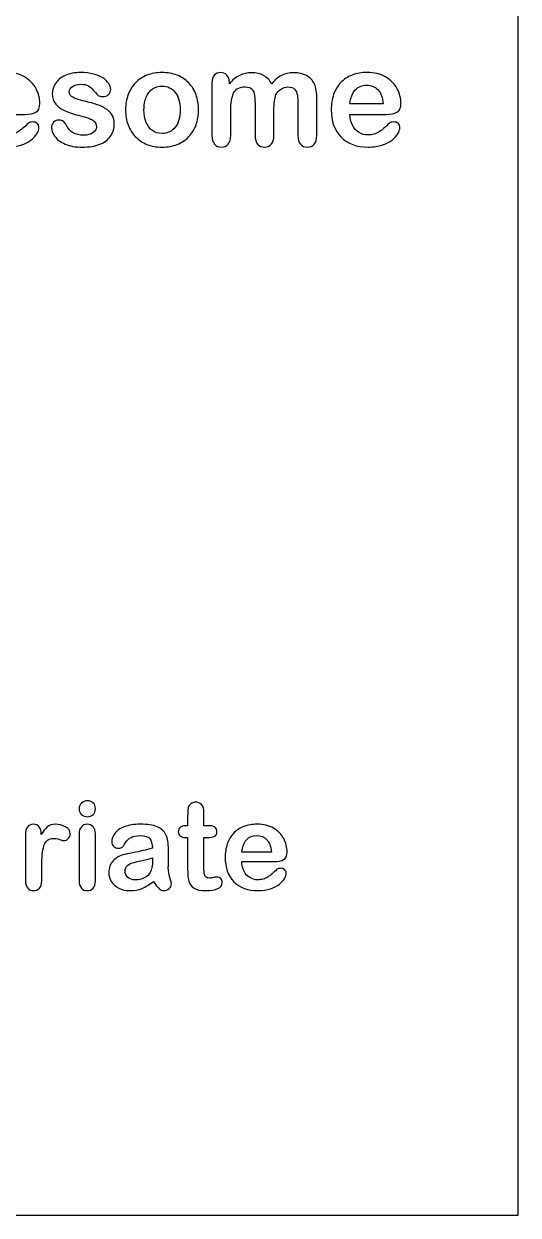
# Model space of a CAD drawing. Extents: x -3.8 to -0.92, y 2.98 to 6.42.
# Drawn here: x -1.633 to -0.922, y 2.982 to 4.696 of the extents above; entities that cross this region are included whole.
import ezdxf

# ---------------------------------------------------------------- set-up
doc = ezdxf.new("R2010")
doc.units = 0
doc.header["$MEASUREMENT"] = 0
doc.layers.add('LAYER_1', color=7, linetype='CONTINUOUS')

msp = doc.modelspace()

# ---------------------------------------------------------------- linework, layer by layer
at = {"layer": 'LAYER_1', "color": 1}
msp.add_open_spline([(-2.0375, 6.4167), (-2.0375, 6.4167), (-1.9958, 6.1319), (-1.9958, 6.1319), (-1.9958, 6.1319), (-1.9958, 6.1319), (-1.8063, 6.2684), (-1.8063, 6.2684), (-1.8063, 6.2684), (-1.8063, 6.2684), (-1.6399, 6.0844), (-1.6399, 6.0844), (-1.6399, 6.0844), (-1.6399, 6.0844), (-1.6993, 5.9007), (-1.6993, 5.9007), (-1.6993, 5.9007), (-1.6993, 5.9007), (-1.308, 6.0372), (-1.308, 6.0372), (-1.308, 6.0372), (-1.308, 6.0372), (-1.2545, 5.7344), (-1.2545, 5.7344), (-1.2545, 5.7344), (-1.2545, 5.7344), (-1.4444, 5.5566), (-1.4444, 5.5566), (-1.4444, 5.5566), (-1.4444, 5.5566), (-0.9222, 5.4795), (-0.9222, 5.4795), (-0.9222, 5.4795), (-0.9222, 5.4795), (-0.9222, 2.9823), (-0.9222, 2.9823), (-0.9222, 2.9823), (-0.9222, 2.9823), (-2.3163, 2.9823), (-2.3163, 2.9823), (-2.3163, 2.9823), (-2.3163, 2.9823), (-2.4052, 2.9823), (-2.4052, 2.9823), (-2.4052, 2.9823), (-2.4052, 2.9823), (-3.7993, 2.9823), (-3.7993, 2.9823), (-3.7993, 2.9823), (-3.7993, 2.9823), (-3.7993, 5.4795), (-3.7993, 5.4795), (-3.7993, 5.4795), (-3.7993, 5.4795), (-3.2771, 5.5566), (-3.2771, 5.5566), (-3.2771, 5.5566), (-3.2771, 5.5566), (-3.467, 5.7344), (-3.467, 5.7344), (-3.467, 5.7344), (-3.467, 5.7344), (-3.4135, 6.0372), (-3.4135, 6.0372), (-3.4135, 6.0372), (-3.4135, 6.0372), (-3.0222, 5.9007), (-3.0222, 5.9007), (-3.0222, 5.9007), (-3.0222, 5.9007), (-3.0816, 6.0844), (-3.0816, 6.0844), (-3.0816, 6.0844), (-3.0816, 6.0844), (-2.9153, 6.2684), (-2.9153, 6.2684), (-2.9153, 6.2684), (-2.9153, 6.2684), (-2.7257, 6.1319), (-2.7257, 6.1319), (-2.7257, 6.1319), (-2.7257, 6.1319), (-2.684, 6.4167), (-2.684, 6.4167), (-2.684, 6.4167), (-2.684, 6.4167), (-2.3993, 6.4167), (-2.3993, 6.4167), (-2.3993, 6.4167), (-2.3993, 6.4167), (-2.3222, 6.4167), (-2.3222, 6.4167), (-2.3222, 6.4167), (-2.3222, 6.4167), (-2.0375, 6.4167), (-2.0375, 6.4167)], degree=3, knots=[0, 0, 0, 0, 0.041667, 0.041667, 0.041667, 0.041667, 0.083333, 0.083333, 0.083333, 0.083333, 0.125, 0.125, 0.125, 0.125, 0.166667, 0.166667, 0.166667, 0.166667, 0.208333, 0.208333, 0.208333, 0.208333, 0.25, 0.25, 0.25, 0.25, 0.291667, 0.291667, 0.291667, 0.291667, 0.333333, 0.333333, 0.333333, 0.333333, 0.375, 0.375, 0.375, 0.375, 0.416667, 0.416667, 0.416667, 0.416667, 0.458333, 0.458333, 0.458333, 0.458333, 0.5, 0.5, 0.5, 0.5, 0.541667, 0.541667, 0.541667, 0.541667, 0.583333, 0.583333, 0.583333, 0.583333, 0.625, 0.625, 0.625, 0.625, 0.666667, 0.666667, 0.666667, 0.666667, 0.708333, 0.708333, 0.708333, 0.708333, 0.75, 0.75, 0.75, 0.75, 0.791667, 0.791667, 0.791667, 0.791667, 0.833333, 0.833333, 0.833333, 0.833333, 0.875, 0.875, 0.875, 0.875, 0.916667, 0.916667, 0.916667, 0.916667, 0.958333, 0.958333, 0.958333, 0.958333, 1, 1, 1, 1], dxfattribs=at)
at = {"layer": 'LAYER_1'}
for points, knots in [([(-1.632, 4.5655), (-1.632, 4.5655), (-1.6836, 4.5655), (-1.6836, 4.5655), (-1.6836, 4.5655), (-1.6835, 4.5595), (-1.6823, 4.5542), (-1.6799, 4.5497), (-1.6799, 4.5497), (-1.6776, 4.5451), (-1.6745, 4.5416), (-1.6706, 4.5393), (-1.6706, 4.5393), (-1.6667, 4.537), (-1.6624, 4.5359), (-1.6577, 4.5359), (-1.6577, 4.5359), (-1.6545, 4.5359), (-1.6516, 4.5362), (-1.649, 4.537), (-1.649, 4.537), (-1.6464, 4.5377), (-1.6439, 4.5389), (-1.6415, 4.5404), (-1.6415, 4.5404), (-1.639, 4.542), (-1.6368, 4.5437), (-1.6347, 4.5455), (-1.6347, 4.5455), (-1.6326, 4.5473), (-1.63, 4.5498), (-1.6267, 4.5529), (-1.6267, 4.5529), (-1.6253, 4.554), (-1.6234, 4.5546), (-1.6209, 4.5546), (-1.6209, 4.5546), (-1.6182, 4.5546), (-1.616, 4.5539), (-1.6143, 4.5524), (-1.6143, 4.5524), (-1.6126, 4.5509), (-1.6118, 4.5488), (-1.6118, 4.5461), (-1.6118, 4.5461), (-1.6118, 4.5437), (-1.6127, 4.5409), (-1.6146, 4.5377), (-1.6146, 4.5377), (-1.6165, 4.5346), (-1.6193, 4.5315), (-1.6231, 4.5286), (-1.6231, 4.5286), (-1.6268, 4.5256), (-1.6316, 4.5232), (-1.6373, 4.5213), (-1.6373, 4.5213), (-1.6429, 4.5193), (-1.6495, 4.5184), (-1.6569, 4.5184), (-1.6569, 4.5184), (-1.6738, 4.5184), (-1.687, 4.5232), (-1.6964, 4.5329), (-1.6964, 4.5329), (-1.7058, 4.5425), (-1.7105, 4.5556), (-1.7105, 4.5722), (-1.7105, 4.5722), (-1.7105, 4.58), (-1.7094, 4.5872), (-1.707, 4.5939), (-1.707, 4.5939), (-1.7047, 4.6005), (-1.7013, 4.6062), (-1.6969, 4.611), (-1.6969, 4.611), (-1.6925, 4.6158), (-1.687, 4.6194), (-1.6805, 4.622), (-1.6805, 4.622), (-1.674, 4.6245), (-1.6668, 4.6258), (-1.6588, 4.6258), (-1.6588, 4.6258), (-1.6485, 4.6258), (-1.6397, 4.6236), (-1.6323, 4.6193), (-1.6323, 4.6193), (-1.6249, 4.6149), (-1.6194, 4.6093), (-1.6158, 4.6024), (-1.6158, 4.6024), (-1.6121, 4.5955), (-1.6103, 4.5885), (-1.6103, 4.5814), (-1.6103, 4.5814), (-1.6103, 4.5747), (-1.6121, 4.5704), (-1.6159, 4.5685), (-1.6159, 4.5685), (-1.6197, 4.5665), (-1.6251, 4.5655), (-1.632, 4.5655), (-1.632, 4.5655), (-1.632, 4.5655), (-1.632, 4.5655), (-1.632, 4.5655)], [0, 0, 0, 0, 0.037037, 0.037037, 0.037037, 0.037037, 0.074074, 0.074074, 0.074074, 0.074074, 0.111111, 0.111111, 0.111111, 0.111111, 0.148148, 0.148148, 0.148148, 0.148148, 0.185185, 0.185185, 0.185185, 0.185185, 0.222222, 0.222222, 0.222222, 0.222222, 0.259259, 0.259259, 0.259259, 0.259259, 0.296296, 0.296296, 0.296296, 0.296296, 0.333333, 0.333333, 0.333333, 0.333333, 0.37037, 0.37037, 0.37037, 0.37037, 0.407407, 0.407407, 0.407407, 0.407407, 0.444444, 0.444444, 0.444444, 0.444444, 0.481481, 0.481481, 0.481481, 0.481481, 0.518519, 0.518519, 0.518519, 0.518519, 0.555556, 0.555556, 0.555556, 0.555556, 0.592593, 0.592593, 0.592593, 0.592593, 0.62963, 0.62963, 0.62963, 0.62963, 0.666667, 0.666667, 0.666667, 0.666667, 0.703704, 0.703704, 0.703704, 0.703704, 0.740741, 0.740741, 0.740741, 0.740741, 0.777778, 0.777778, 0.777778, 0.777778, 0.814815, 0.814815, 0.814815, 0.814815, 0.851852, 0.851852, 0.851852, 0.851852, 0.888889, 0.888889, 0.888889, 0.888889, 0.925926, 0.925926, 0.925926, 0.925926, 0.962963, 0.962963, 0.962963, 0.962963, 1, 1, 1, 1]), ([(-1.5032, 4.5529), (-1.5032, 4.5456), (-1.505, 4.5393), (-1.5085, 4.5342), (-1.5085, 4.5342), (-1.5121, 4.529), (-1.5173, 4.525), (-1.5242, 4.5224), (-1.5242, 4.5224), (-1.5311, 4.5197), (-1.5396, 4.5184), (-1.5495, 4.5184), (-1.5495, 4.5184), (-1.559, 4.5184), (-1.5671, 4.5198), (-1.5738, 4.5227), (-1.5738, 4.5227), (-1.5806, 4.5256), (-1.5856, 4.5292), (-1.5888, 4.5336), (-1.5888, 4.5336), (-1.592, 4.5379), (-1.5936, 4.5423), (-1.5936, 4.5467), (-1.5936, 4.5467), (-1.5936, 4.5496), (-1.5926, 4.5521), (-1.5905, 4.5541), (-1.5905, 4.5541), (-1.5885, 4.5562), (-1.5859, 4.5572), (-1.5827, 4.5572), (-1.5827, 4.5572), (-1.5799, 4.5572), (-1.5778, 4.5565), (-1.5763, 4.5552), (-1.5763, 4.5552), (-1.5749, 4.5538), (-1.5734, 4.5519), (-1.5721, 4.5495), (-1.5721, 4.5495), (-1.5694, 4.5448), (-1.5661, 4.5413), (-1.5624, 4.5389), (-1.5624, 4.5389), (-1.5586, 4.5366), (-1.5535, 4.5355), (-1.547, 4.5355), (-1.547, 4.5355), (-1.5417, 4.5355), (-1.5374, 4.5366), (-1.534, 4.539), (-1.534, 4.539), (-1.5306, 4.5413), (-1.5289, 4.544), (-1.5289, 4.5471), (-1.5289, 4.5471), (-1.5289, 4.5517), (-1.5307, 4.5551), (-1.5342, 4.5572), (-1.5342, 4.5572), (-1.5377, 4.5593), (-1.5435, 4.5614), (-1.5515, 4.5633), (-1.5515, 4.5633), (-1.5606, 4.5655), (-1.568, 4.5679), (-1.5737, 4.5704), (-1.5737, 4.5704), (-1.5794, 4.5729), (-1.5839, 4.5761), (-1.5874, 4.5802), (-1.5874, 4.5802), (-1.5908, 4.5843), (-1.5925, 4.5892), (-1.5925, 4.5952), (-1.5925, 4.5952), (-1.5925, 4.6005), (-1.5909, 4.6054), (-1.5877, 4.6101), (-1.5877, 4.6101), (-1.5846, 4.6148), (-1.5799, 4.6186), (-1.5738, 4.6214), (-1.5738, 4.6214), (-1.5676, 4.6242), (-1.5602, 4.6256), (-1.5515, 4.6256), (-1.5515, 4.6256), (-1.5447, 4.6256), (-1.5386, 4.6249), (-1.5331, 4.6235), (-1.5331, 4.6235), (-1.5277, 4.6221), (-1.5231, 4.6202), (-1.5195, 4.6178), (-1.5195, 4.6178), (-1.5159, 4.6154), (-1.5131, 4.6127), (-1.5112, 4.6099), (-1.5112, 4.6099), (-1.5093, 4.607), (-1.5083, 4.6041), (-1.5083, 4.6014), (-1.5083, 4.6014), (-1.5083, 4.5983), (-1.5093, 4.5958), (-1.5114, 4.5939), (-1.5114, 4.5939), (-1.5134, 4.592), (-1.5163, 4.591), (-1.52, 4.591), (-1.52, 4.591), (-1.5227, 4.591), (-1.525, 4.5918), (-1.5269, 4.5933), (-1.5269, 4.5933), (-1.5288, 4.5949), (-1.531, 4.5972), (-1.5334, 4.6003), (-1.5334, 4.6003), (-1.5354, 4.6029), (-1.5378, 4.6049), (-1.5405, 4.6065), (-1.5405, 4.6065), (-1.5432, 4.608), (-1.5469, 4.6088), (-1.5515, 4.6088), (-1.5515, 4.6088), (-1.5563, 4.6088), (-1.5602, 4.6078), (-1.5634, 4.6057), (-1.5634, 4.6057), (-1.5666, 4.6037), (-1.5681, 4.6012), (-1.5681, 4.5982), (-1.5681, 4.5982), (-1.5681, 4.5954), (-1.567, 4.5931), (-1.5647, 4.5914), (-1.5647, 4.5914), (-1.5623, 4.5896), (-1.5592, 4.5881), (-1.5553, 4.587), (-1.5553, 4.587), (-1.5514, 4.5858), (-1.5459, 4.5844), (-1.5391, 4.5827), (-1.5391, 4.5827), (-1.5309, 4.5807), (-1.5242, 4.5783), (-1.519, 4.5756), (-1.519, 4.5756), (-1.5138, 4.5728), (-1.5099, 4.5695), (-1.5072, 4.5658), (-1.5072, 4.5658), (-1.5045, 4.562), (-1.5032, 4.5577), (-1.5032, 4.5529), (-1.5032, 4.5529), (-1.5032, 4.5529), (-1.5032, 4.5529), (-1.5032, 4.5529)], [0, 0, 0, 0, 0.02439, 0.02439, 0.02439, 0.02439, 0.04878, 0.04878, 0.04878, 0.04878, 0.073171, 0.073171, 0.073171, 0.073171, 0.097561, 0.097561, 0.097561, 0.097561, 0.121951, 0.121951, 0.121951, 0.121951, 0.146341, 0.146341, 0.146341, 0.146341, 0.170732, 0.170732, 0.170732, 0.170732, 0.195122, 0.195122, 0.195122, 0.195122, 0.219512, 0.219512, 0.219512, 0.219512, 0.243902, 0.243902, 0.243902, 0.243902, 0.268293, 0.268293, 0.268293, 0.268293, 0.292683, 0.292683, 0.292683, 0.292683, 0.317073, 0.317073, 0.317073, 0.317073, 0.341463, 0.341463, 0.341463, 0.341463, 0.365854, 0.365854, 0.365854, 0.365854, 0.390244, 0.390244, 0.390244, 0.390244, 0.414634, 0.414634, 0.414634, 0.414634, 0.439024, 0.439024, 0.439024, 0.439024, 0.463415, 0.463415, 0.463415, 0.463415, 0.487805, 0.487805, 0.487805, 0.487805, 0.512195, 0.512195, 0.512195, 0.512195, 0.536585, 0.536585, 0.536585, 0.536585, 0.560976, 0.560976, 0.560976, 0.560976, 0.585366, 0.585366, 0.585366, 0.585366, 0.609756, 0.609756, 0.609756, 0.609756, 0.634146, 0.634146, 0.634146, 0.634146, 0.658537, 0.658537, 0.658537, 0.658537, 0.682927, 0.682927, 0.682927, 0.682927, 0.707317, 0.707317, 0.707317, 0.707317, 0.731707, 0.731707, 0.731707, 0.731707, 0.756098, 0.756098, 0.756098, 0.756098, 0.780488, 0.780488, 0.780488, 0.780488, 0.804878, 0.804878, 0.804878, 0.804878, 0.829268, 0.829268, 0.829268, 0.829268, 0.853659, 0.853659, 0.853659, 0.853659, 0.878049, 0.878049, 0.878049, 0.878049, 0.902439, 0.902439, 0.902439, 0.902439, 0.926829, 0.926829, 0.926829, 0.926829, 0.95122, 0.95122, 0.95122, 0.95122, 0.97561, 0.97561, 0.97561, 0.97561, 1, 1, 1, 1]), ([(-1.382, 4.572), (-1.382, 4.5641), (-1.3832, 4.5569), (-1.3856, 4.5502), (-1.3856, 4.5502), (-1.3881, 4.5436), (-1.3916, 4.5379), (-1.3963, 4.5331), (-1.3963, 4.5331), (-1.4009, 4.5284), (-1.4064, 4.5247), (-1.4129, 4.5222), (-1.4129, 4.5222), (-1.4193, 4.5196), (-1.4266, 4.5184), (-1.4346, 4.5184), (-1.4346, 4.5184), (-1.4426, 4.5184), (-1.4498, 4.5197), (-1.4562, 4.5222), (-1.4562, 4.5222), (-1.4625, 4.5248), (-1.4681, 4.5285), (-1.4727, 4.5333), (-1.4727, 4.5333), (-1.4774, 4.5381), (-1.4809, 4.5438), (-1.4834, 4.5503), (-1.4834, 4.5503), (-1.4858, 4.5568), (-1.487, 4.5641), (-1.487, 4.572), (-1.487, 4.572), (-1.487, 4.58), (-1.4858, 4.5873), (-1.4833, 4.5939), (-1.4833, 4.5939), (-1.4809, 4.6005), (-1.4774, 4.6062), (-1.4728, 4.6109), (-1.4728, 4.6109), (-1.4682, 4.6156), (-1.4627, 4.6192), (-1.4562, 4.6218), (-1.4562, 4.6218), (-1.4497, 4.6243), (-1.4425, 4.6256), (-1.4346, 4.6256), (-1.4346, 4.6256), (-1.4266, 4.6256), (-1.4194, 4.6243), (-1.4129, 4.6217), (-1.4129, 4.6217), (-1.4064, 4.6192), (-1.4008, 4.6155), (-1.3962, 4.6107), (-1.3962, 4.6107), (-1.3915, 4.606), (-1.388, 4.6003), (-1.3856, 4.5937), (-1.3856, 4.5937), (-1.3832, 4.5872), (-1.382, 4.5799), (-1.382, 4.572), (-1.382, 4.572), (-1.382, 4.572), (-1.382, 4.572), (-1.382, 4.572)], [0, 0, 0, 0, 0.058824, 0.058824, 0.058824, 0.058824, 0.117647, 0.117647, 0.117647, 0.117647, 0.176471, 0.176471, 0.176471, 0.176471, 0.235294, 0.235294, 0.235294, 0.235294, 0.294118, 0.294118, 0.294118, 0.294118, 0.352941, 0.352941, 0.352941, 0.352941, 0.411765, 0.411765, 0.411765, 0.411765, 0.470588, 0.470588, 0.470588, 0.470588, 0.529412, 0.529412, 0.529412, 0.529412, 0.588235, 0.588235, 0.588235, 0.588235, 0.647059, 0.647059, 0.647059, 0.647059, 0.705882, 0.705882, 0.705882, 0.705882, 0.764706, 0.764706, 0.764706, 0.764706, 0.823529, 0.823529, 0.823529, 0.823529, 0.882353, 0.882353, 0.882353, 0.882353, 0.941176, 0.941176, 0.941176, 0.941176, 1, 1, 1, 1]), ([(-1.2736, 4.5701), (-1.2736, 4.5701), (-1.2736, 4.535), (-1.2736, 4.535), (-1.2736, 4.535), (-1.2736, 4.5294), (-1.2748, 4.5253), (-1.2774, 4.5225), (-1.2774, 4.5225), (-1.2799, 4.5198), (-1.2832, 4.5184), (-1.2873, 4.5184), (-1.2873, 4.5184), (-1.2913, 4.5184), (-1.2945, 4.5198), (-1.297, 4.5225), (-1.297, 4.5225), (-1.2995, 4.5253), (-1.3007, 4.5294), (-1.3007, 4.535), (-1.3007, 4.535), (-1.3007, 4.535), (-1.3007, 4.577), (-1.3007, 4.577), (-1.3007, 4.577), (-1.3007, 4.5836), (-1.301, 4.5888), (-1.3014, 4.5925), (-1.3014, 4.5925), (-1.3019, 4.5961), (-1.3031, 4.5991), (-1.3051, 4.6015), (-1.3051, 4.6015), (-1.3071, 4.6039), (-1.3102, 4.605), (-1.3145, 4.605), (-1.3145, 4.605), (-1.3232, 4.605), (-1.3289, 4.6021), (-1.3316, 4.5961), (-1.3316, 4.5961), (-1.3343, 4.5902), (-1.3357, 4.5817), (-1.3357, 4.5706), (-1.3357, 4.5706), (-1.3357, 4.5706), (-1.3357, 4.535), (-1.3357, 4.535), (-1.3357, 4.535), (-1.3357, 4.5295), (-1.3369, 4.5254), (-1.3394, 4.5226), (-1.3394, 4.5226), (-1.3419, 4.5198), (-1.3452, 4.5184), (-1.3492, 4.5184), (-1.3492, 4.5184), (-1.3532, 4.5184), (-1.3565, 4.5198), (-1.359, 4.5226), (-1.359, 4.5226), (-1.3616, 4.5254), (-1.3628, 4.5295), (-1.3628, 4.535), (-1.3628, 4.535), (-1.3628, 4.535), (-1.3628, 4.6104), (-1.3628, 4.6104), (-1.3628, 4.6104), (-1.3628, 4.6154), (-1.3617, 4.6192), (-1.3594, 4.6217), (-1.3594, 4.6217), (-1.3571, 4.6243), (-1.3541, 4.6256), (-1.3504, 4.6256), (-1.3504, 4.6256), (-1.3468, 4.6256), (-1.3438, 4.6244), (-1.3414, 4.622), (-1.3414, 4.622), (-1.3389, 4.6196), (-1.3377, 4.6162), (-1.3377, 4.612), (-1.3377, 4.612), (-1.3377, 4.612), (-1.3377, 4.6095), (-1.3377, 4.6095), (-1.3377, 4.6095), (-1.3332, 4.6149), (-1.3283, 4.619), (-1.323, 4.6215), (-1.323, 4.6215), (-1.3178, 4.6241), (-1.312, 4.6254), (-1.3057, 4.6254), (-1.3057, 4.6254), (-1.299, 4.6254), (-1.2933, 4.6241), (-1.2886, 4.6214), (-1.2886, 4.6214), (-1.2838, 4.6188), (-1.2799, 4.6148), (-1.2768, 4.6095), (-1.2768, 4.6095), (-1.2723, 4.6149), (-1.2676, 4.6189), (-1.2625, 4.6215), (-1.2625, 4.6215), (-1.2574, 4.6241), (-1.2518, 4.6254), (-1.2456, 4.6254), (-1.2456, 4.6254), (-1.2384, 4.6254), (-1.2321, 4.624), (-1.2269, 4.6212), (-1.2269, 4.6212), (-1.2217, 4.6183), (-1.2178, 4.6143), (-1.2152, 4.609), (-1.2152, 4.609), (-1.213, 4.6042), (-1.2119, 4.5967), (-1.2119, 4.5865), (-1.2119, 4.5865), (-1.2119, 4.5865), (-1.2119, 4.535), (-1.2119, 4.535), (-1.2119, 4.535), (-1.2119, 4.5294), (-1.2131, 4.5253), (-1.2156, 4.5225), (-1.2156, 4.5225), (-1.2181, 4.5198), (-1.2215, 4.5184), (-1.2256, 4.5184), (-1.2256, 4.5184), (-1.2296, 4.5184), (-1.2328, 4.5198), (-1.2354, 4.5226), (-1.2354, 4.5226), (-1.2379, 4.5254), (-1.2392, 4.5295), (-1.2392, 4.535), (-1.2392, 4.535), (-1.2392, 4.535), (-1.2392, 4.5793), (-1.2392, 4.5793), (-1.2392, 4.5793), (-1.2392, 4.585), (-1.2394, 4.5895), (-1.2399, 4.5929), (-1.2399, 4.5929), (-1.2404, 4.5964), (-1.2417, 4.5992), (-1.2438, 4.6015), (-1.2438, 4.6015), (-1.246, 4.6039), (-1.2492, 4.605), (-1.2535, 4.605), (-1.2535, 4.605), (-1.257, 4.605), (-1.2603, 4.604), (-1.2634, 4.6019), (-1.2634, 4.6019), (-1.2665, 4.5999), (-1.2689, 4.5971), (-1.2707, 4.5936), (-1.2707, 4.5936), (-1.2726, 4.5892), (-1.2736, 4.5813), (-1.2736, 4.5701), (-1.2736, 4.5701), (-1.2736, 4.5701), (-1.2736, 4.5701), (-1.2736, 4.5701)], [0, 0, 0, 0, 0.022727, 0.022727, 0.022727, 0.022727, 0.045455, 0.045455, 0.045455, 0.045455, 0.068182, 0.068182, 0.068182, 0.068182, 0.090909, 0.090909, 0.090909, 0.090909, 0.113636, 0.113636, 0.113636, 0.113636, 0.136364, 0.136364, 0.136364, 0.136364, 0.159091, 0.159091, 0.159091, 0.159091, 0.181818, 0.181818, 0.181818, 0.181818, 0.204545, 0.204545, 0.204545, 0.204545, 0.227273, 0.227273, 0.227273, 0.227273, 0.25, 0.25, 0.25, 0.25, 0.272727, 0.272727, 0.272727, 0.272727, 0.295455, 0.295455, 0.295455, 0.295455, 0.318182, 0.318182, 0.318182, 0.318182, 0.340909, 0.340909, 0.340909, 0.340909, 0.363636, 0.363636, 0.363636, 0.363636, 0.386364, 0.386364, 0.386364, 0.386364, 0.409091, 0.409091, 0.409091, 0.409091, 0.431818, 0.431818, 0.431818, 0.431818, 0.454545, 0.454545, 0.454545, 0.454545, 0.477273, 0.477273, 0.477273, 0.477273, 0.5, 0.5, 0.5, 0.5, 0.522727, 0.522727, 0.522727, 0.522727, 0.545455, 0.545455, 0.545455, 0.545455, 0.568182, 0.568182, 0.568182, 0.568182, 0.590909, 0.590909, 0.590909, 0.590909, 0.613636, 0.613636, 0.613636, 0.613636, 0.636364, 0.636364, 0.636364, 0.636364, 0.659091, 0.659091, 0.659091, 0.659091, 0.681818, 0.681818, 0.681818, 0.681818, 0.704545, 0.704545, 0.704545, 0.704545, 0.727273, 0.727273, 0.727273, 0.727273, 0.75, 0.75, 0.75, 0.75, 0.772727, 0.772727, 0.772727, 0.772727, 0.795455, 0.795455, 0.795455, 0.795455, 0.818182, 0.818182, 0.818182, 0.818182, 0.840909, 0.840909, 0.840909, 0.840909, 0.863636, 0.863636, 0.863636, 0.863636, 0.886364, 0.886364, 0.886364, 0.886364, 0.909091, 0.909091, 0.909091, 0.909091, 0.931818, 0.931818, 0.931818, 0.931818, 0.954545, 0.954545, 0.954545, 0.954545, 0.977273, 0.977273, 0.977273, 0.977273, 1, 1, 1, 1]), ([(-1.1126, 4.5655), (-1.1126, 4.5655), (-1.1642, 4.5655), (-1.1642, 4.5655), (-1.1642, 4.5655), (-1.1642, 4.5595), (-1.163, 4.5542), (-1.1606, 4.5497), (-1.1606, 4.5497), (-1.1583, 4.5451), (-1.1551, 4.5416), (-1.1512, 4.5393), (-1.1512, 4.5393), (-1.1473, 4.537), (-1.143, 4.5359), (-1.1383, 4.5359), (-1.1383, 4.5359), (-1.1352, 4.5359), (-1.1323, 4.5362), (-1.1297, 4.537), (-1.1297, 4.537), (-1.1271, 4.5377), (-1.1246, 4.5389), (-1.1221, 4.5404), (-1.1221, 4.5404), (-1.1197, 4.542), (-1.1174, 4.5437), (-1.1154, 4.5455), (-1.1154, 4.5455), (-1.1133, 4.5473), (-1.1106, 4.5498), (-1.1073, 4.5529), (-1.1073, 4.5529), (-1.106, 4.554), (-1.104, 4.5546), (-1.1015, 4.5546), (-1.1015, 4.5546), (-1.0988, 4.5546), (-1.0966, 4.5539), (-1.095, 4.5524), (-1.095, 4.5524), (-1.0933, 4.5509), (-1.0925, 4.5488), (-1.0925, 4.5461), (-1.0925, 4.5461), (-1.0925, 4.5437), (-1.0934, 4.5409), (-1.0953, 4.5377), (-1.0953, 4.5377), (-1.0971, 4.5346), (-1.0999, 4.5315), (-1.1037, 4.5286), (-1.1037, 4.5286), (-1.1075, 4.5256), (-1.1122, 4.5232), (-1.1179, 4.5213), (-1.1179, 4.5213), (-1.1236, 4.5193), (-1.1302, 4.5184), (-1.1376, 4.5184), (-1.1376, 4.5184), (-1.1545, 4.5184), (-1.1677, 4.5232), (-1.1771, 4.5329), (-1.1771, 4.5329), (-1.1865, 4.5425), (-1.1912, 4.5556), (-1.1912, 4.5722), (-1.1912, 4.5722), (-1.1912, 4.58), (-1.19, 4.5872), (-1.1877, 4.5939), (-1.1877, 4.5939), (-1.1854, 4.6005), (-1.182, 4.6062), (-1.1776, 4.611), (-1.1776, 4.611), (-1.1731, 4.6158), (-1.1676, 4.6194), (-1.1611, 4.622), (-1.1611, 4.622), (-1.1546, 4.6245), (-1.1474, 4.6258), (-1.1395, 4.6258), (-1.1395, 4.6258), (-1.1292, 4.6258), (-1.1204, 4.6236), (-1.113, 4.6193), (-1.113, 4.6193), (-1.1056, 4.6149), (-1.1001, 4.6093), (-1.0964, 4.6024), (-1.0964, 4.6024), (-1.0927, 4.5955), (-1.0909, 4.5885), (-1.0909, 4.5814), (-1.0909, 4.5814), (-1.0909, 4.5747), (-1.0928, 4.5704), (-1.0966, 4.5685), (-1.0966, 4.5685), (-1.1004, 4.5665), (-1.1058, 4.5655), (-1.1126, 4.5655), (-1.1126, 4.5655), (-1.1126, 4.5655), (-1.1126, 4.5655), (-1.1126, 4.5655)], [0, 0, 0, 0, 0.037037, 0.037037, 0.037037, 0.037037, 0.074074, 0.074074, 0.074074, 0.074074, 0.111111, 0.111111, 0.111111, 0.111111, 0.148148, 0.148148, 0.148148, 0.148148, 0.185185, 0.185185, 0.185185, 0.185185, 0.222222, 0.222222, 0.222222, 0.222222, 0.259259, 0.259259, 0.259259, 0.259259, 0.296296, 0.296296, 0.296296, 0.296296, 0.333333, 0.333333, 0.333333, 0.333333, 0.37037, 0.37037, 0.37037, 0.37037, 0.407407, 0.407407, 0.407407, 0.407407, 0.444444, 0.444444, 0.444444, 0.444444, 0.481481, 0.481481, 0.481481, 0.481481, 0.518519, 0.518519, 0.518519, 0.518519, 0.555556, 0.555556, 0.555556, 0.555556, 0.592593, 0.592593, 0.592593, 0.592593, 0.62963, 0.62963, 0.62963, 0.62963, 0.666667, 0.666667, 0.666667, 0.666667, 0.703704, 0.703704, 0.703704, 0.703704, 0.740741, 0.740741, 0.740741, 0.740741, 0.777778, 0.777778, 0.777778, 0.777778, 0.814815, 0.814815, 0.814815, 0.814815, 0.851852, 0.851852, 0.851852, 0.851852, 0.888889, 0.888889, 0.888889, 0.888889, 0.925926, 0.925926, 0.925926, 0.925926, 0.962963, 0.962963, 0.962963, 0.962963, 1, 1, 1, 1]), ([(-1.4084, 4.572), (-1.4084, 4.5827), (-1.4108, 4.5911), (-1.4155, 4.5971), (-1.4155, 4.5971), (-1.4203, 4.6031), (-1.4266, 4.6061), (-1.4346, 4.6061), (-1.4346, 4.6061), (-1.4398, 4.6061), (-1.4443, 4.6047), (-1.4482, 4.6021), (-1.4482, 4.6021), (-1.4522, 4.5994), (-1.4552, 4.5955), (-1.4573, 4.5902), (-1.4573, 4.5902), (-1.4595, 4.585), (-1.4605, 4.5789), (-1.4605, 4.572), (-1.4605, 4.572), (-1.4605, 4.5651), (-1.4595, 4.5591), (-1.4574, 4.5539), (-1.4574, 4.5539), (-1.4553, 4.5488), (-1.4523, 4.5448), (-1.4484, 4.5421), (-1.4484, 4.5421), (-1.4445, 4.5394), (-1.4399, 4.538), (-1.4346, 4.538), (-1.4346, 4.538), (-1.4266, 4.538), (-1.4203, 4.541), (-1.4155, 4.547), (-1.4155, 4.547), (-1.4108, 4.553), (-1.4084, 4.5614), (-1.4084, 4.572), (-1.4084, 4.572), (-1.4084, 4.572), (-1.4084, 4.572), (-1.4084, 4.572)], [0, 0, 0, 0, 0.090909, 0.090909, 0.090909, 0.090909, 0.181818, 0.181818, 0.181818, 0.181818, 0.272727, 0.272727, 0.272727, 0.272727, 0.363636, 0.363636, 0.363636, 0.363636, 0.454545, 0.454545, 0.454545, 0.454545, 0.545455, 0.545455, 0.545455, 0.545455, 0.636364, 0.636364, 0.636364, 0.636364, 0.727273, 0.727273, 0.727273, 0.727273, 0.818182, 0.818182, 0.818182, 0.818182, 0.909091, 0.909091, 0.909091, 0.909091, 1, 1, 1, 1]), ([(-1.1642, 4.5805), (-1.1642, 4.5805), (-1.1164, 4.5805), (-1.1164, 4.5805), (-1.1164, 4.5805), (-1.1171, 4.5895), (-1.1195, 4.5962), (-1.1237, 4.6007), (-1.1237, 4.6007), (-1.1279, 4.6052), (-1.1335, 4.6074), (-1.1404, 4.6074), (-1.1404, 4.6074), (-1.1469, 4.6074), (-1.1523, 4.6052), (-1.1566, 4.6006), (-1.1566, 4.6006), (-1.1608, 4.5961), (-1.1633, 4.5894), (-1.1642, 4.5805), (-1.1642, 4.5805), (-1.1642, 4.5805), (-1.1642, 4.5805), (-1.1642, 4.5805)], [0, 0, 0, 0, 0.166667, 0.166667, 0.166667, 0.166667, 0.333333, 0.333333, 0.333333, 0.333333, 0.5, 0.5, 0.5, 0.5, 0.666667, 0.666667, 0.666667, 0.666667, 0.833333, 0.833333, 0.833333, 0.833333, 1, 1, 1, 1]), ([(-1.542, 3.5553), (-1.5453, 3.5553), (-1.5481, 3.5563), (-1.5504, 3.5583), (-1.5504, 3.5583), (-1.5527, 3.5603), (-1.5539, 3.5631), (-1.5539, 3.5668), (-1.5539, 3.5668), (-1.5539, 3.5701), (-1.5527, 3.5729), (-1.5503, 3.575), (-1.5503, 3.575), (-1.5479, 3.5772), (-1.5451, 3.5782), (-1.542, 3.5782), (-1.542, 3.5782), (-1.539, 3.5782), (-1.5363, 3.5773), (-1.5339, 3.5753), (-1.5339, 3.5753), (-1.5316, 3.5734), (-1.5304, 3.5705), (-1.5304, 3.5668), (-1.5304, 3.5668), (-1.5304, 3.5632), (-1.5315, 3.5604), (-1.5338, 3.5584), (-1.5338, 3.5584), (-1.5361, 3.5563), (-1.5388, 3.5553), (-1.542, 3.5553), (-1.542, 3.5553), (-1.542, 3.5553), (-1.542, 3.5553), (-1.542, 3.5553)], [0, 0, 0, 0, 0.111111, 0.111111, 0.111111, 0.111111, 0.222222, 0.222222, 0.222222, 0.222222, 0.333333, 0.333333, 0.333333, 0.333333, 0.444444, 0.444444, 0.444444, 0.444444, 0.555556, 0.555556, 0.555556, 0.555556, 0.666667, 0.666667, 0.666667, 0.666667, 0.777778, 0.777778, 0.777778, 0.777778, 0.888889, 0.888889, 0.888889, 0.888889, 1, 1, 1, 1]), ([(-1.4003, 3.5423), (-1.4003, 3.5423), (-1.3977, 3.5423), (-1.3977, 3.5423), (-1.3977, 3.5423), (-1.3977, 3.5423), (-1.3977, 3.5564), (-1.3977, 3.5564), (-1.3977, 3.5564), (-1.3977, 3.5602), (-1.3976, 3.5632), (-1.3974, 3.5653), (-1.3974, 3.5653), (-1.3972, 3.5675), (-1.3967, 3.5693), (-1.3958, 3.5709), (-1.3958, 3.5709), (-1.3948, 3.5725), (-1.3935, 3.5738), (-1.3918, 3.5748), (-1.3918, 3.5748), (-1.3901, 3.5758), (-1.3882, 3.5763), (-1.386, 3.5763), (-1.386, 3.5763), (-1.3831, 3.5763), (-1.3804, 3.5751), (-1.378, 3.5729), (-1.378, 3.5729), (-1.3764, 3.5714), (-1.3753, 3.5696), (-1.3749, 3.5675), (-1.3749, 3.5675), (-1.3745, 3.5653), (-1.3743, 3.5623), (-1.3743, 3.5583), (-1.3743, 3.5583), (-1.3743, 3.5583), (-1.3743, 3.5423), (-1.3743, 3.5423), (-1.3743, 3.5423), (-1.3743, 3.5423), (-1.3657, 3.5423), (-1.3657, 3.5423), (-1.3657, 3.5423), (-1.3624, 3.5423), (-1.3598, 3.5415), (-1.3581, 3.54), (-1.3581, 3.54), (-1.3563, 3.5384), (-1.3555, 3.5364), (-1.3555, 3.5339), (-1.3555, 3.5339), (-1.3555, 3.5308), (-1.3567, 3.5285), (-1.3592, 3.5273), (-1.3592, 3.5273), (-1.3617, 3.526), (-1.3652, 3.5254), (-1.3699, 3.5254), (-1.3699, 3.5254), (-1.3699, 3.5254), (-1.3743, 3.5254), (-1.3743, 3.5254), (-1.3743, 3.5254), (-1.3743, 3.5254), (-1.3743, 3.4823), (-1.3743, 3.4823), (-1.3743, 3.4823), (-1.3743, 3.4786), (-1.3741, 3.4758), (-1.3739, 3.4738), (-1.3739, 3.4738), (-1.3736, 3.4718), (-1.3729, 3.4702), (-1.3718, 3.469), (-1.3718, 3.469), (-1.3707, 3.4678), (-1.3689, 3.4671), (-1.3664, 3.4671), (-1.3664, 3.4671), (-1.365, 3.4671), (-1.3631, 3.4674), (-1.3608, 3.4679), (-1.3608, 3.4679), (-1.3584, 3.4684), (-1.3566, 3.4686), (-1.3553, 3.4686), (-1.3553, 3.4686), (-1.3534, 3.4686), (-1.3517, 3.4678), (-1.3502, 3.4663), (-1.3502, 3.4663), (-1.3486, 3.4648), (-1.3479, 3.4629), (-1.3479, 3.4607), (-1.3479, 3.4607), (-1.3479, 3.4569), (-1.35, 3.454), (-1.3541, 3.452), (-1.3541, 3.452), (-1.3582, 3.45), (-1.3641, 3.449), (-1.3719, 3.449), (-1.3719, 3.449), (-1.3792, 3.449), (-1.3848, 3.4502), (-1.3885, 3.4527), (-1.3885, 3.4527), (-1.3923, 3.4552), (-1.3948, 3.4586), (-1.396, 3.4629), (-1.396, 3.4629), (-1.3971, 3.4673), (-1.3977, 3.4731), (-1.3977, 3.4804), (-1.3977, 3.4804), (-1.3977, 3.4804), (-1.3977, 3.5254), (-1.3977, 3.5254), (-1.3977, 3.5254), (-1.3977, 3.5254), (-1.4008, 3.5254), (-1.4008, 3.5254), (-1.4008, 3.5254), (-1.4042, 3.5254), (-1.4068, 3.5262), (-1.4086, 3.5278), (-1.4086, 3.5278), (-1.4103, 3.5294), (-1.4112, 3.5314), (-1.4112, 3.5339), (-1.4112, 3.5339), (-1.4112, 3.5364), (-1.4103, 3.5384), (-1.4084, 3.54), (-1.4084, 3.54), (-1.4066, 3.5415), (-1.4039, 3.5423), (-1.4003, 3.5423), (-1.4003, 3.5423), (-1.4003, 3.5423), (-1.4003, 3.5423), (-1.4003, 3.5423)], [0, 0, 0, 0, 0.027778, 0.027778, 0.027778, 0.027778, 0.055556, 0.055556, 0.055556, 0.055556, 0.083333, 0.083333, 0.083333, 0.083333, 0.111111, 0.111111, 0.111111, 0.111111, 0.138889, 0.138889, 0.138889, 0.138889, 0.166667, 0.166667, 0.166667, 0.166667, 0.194444, 0.194444, 0.194444, 0.194444, 0.222222, 0.222222, 0.222222, 0.222222, 0.25, 0.25, 0.25, 0.25, 0.277778, 0.277778, 0.277778, 0.277778, 0.305556, 0.305556, 0.305556, 0.305556, 0.333333, 0.333333, 0.333333, 0.333333, 0.361111, 0.361111, 0.361111, 0.361111, 0.388889, 0.388889, 0.388889, 0.388889, 0.416667, 0.416667, 0.416667, 0.416667, 0.444444, 0.444444, 0.444444, 0.444444, 0.472222, 0.472222, 0.472222, 0.472222, 0.5, 0.5, 0.5, 0.5, 0.527778, 0.527778, 0.527778, 0.527778, 0.555556, 0.555556, 0.555556, 0.555556, 0.583333, 0.583333, 0.583333, 0.583333, 0.611111, 0.611111, 0.611111, 0.611111, 0.638889, 0.638889, 0.638889, 0.638889, 0.666667, 0.666667, 0.666667, 0.666667, 0.694444, 0.694444, 0.694444, 0.694444, 0.722222, 0.722222, 0.722222, 0.722222, 0.75, 0.75, 0.75, 0.75, 0.777778, 0.777778, 0.777778, 0.777778, 0.805556, 0.805556, 0.805556, 0.805556, 0.833333, 0.833333, 0.833333, 0.833333, 0.861111, 0.861111, 0.861111, 0.861111, 0.888889, 0.888889, 0.888889, 0.888889, 0.916667, 0.916667, 0.916667, 0.916667, 0.944444, 0.944444, 0.944444, 0.944444, 0.972222, 0.972222, 0.972222, 0.972222, 1, 1, 1, 1]), ([(-1.6076, 3.4829), (-1.6076, 3.4829), (-1.6076, 3.4633), (-1.6076, 3.4633), (-1.6076, 3.4633), (-1.6076, 3.4585), (-1.6087, 3.455), (-1.6109, 3.4526), (-1.6109, 3.4526), (-1.6131, 3.4502), (-1.616, 3.449), (-1.6194, 3.449), (-1.6194, 3.449), (-1.6228, 3.449), (-1.6256, 3.4502), (-1.6278, 3.4526), (-1.6278, 3.4526), (-1.6299, 3.455), (-1.631, 3.4586), (-1.631, 3.4633), (-1.631, 3.4633), (-1.631, 3.4633), (-1.631, 3.5286), (-1.631, 3.5286), (-1.631, 3.5286), (-1.631, 3.5391), (-1.6272, 3.5444), (-1.6196, 3.5444), (-1.6196, 3.5444), (-1.6157, 3.5444), (-1.6129, 3.5432), (-1.6112, 3.5407), (-1.6112, 3.5407), (-1.6094, 3.5382), (-1.6085, 3.5346), (-1.6083, 3.5298), (-1.6083, 3.5298), (-1.6055, 3.5346), (-1.6026, 3.5382), (-1.5997, 3.5407), (-1.5997, 3.5407), (-1.5967, 3.5432), (-1.5928, 3.5444), (-1.5879, 3.5444), (-1.5879, 3.5444), (-1.583, 3.5444), (-1.5782, 3.5432), (-1.5735, 3.5407), (-1.5735, 3.5407), (-1.5689, 3.5382), (-1.5666, 3.535), (-1.5666, 3.5309), (-1.5666, 3.5309), (-1.5666, 3.528), (-1.5676, 3.5257), (-1.5695, 3.5238), (-1.5695, 3.5238), (-1.5715, 3.522), (-1.5736, 3.521), (-1.5759, 3.521), (-1.5759, 3.521), (-1.5768, 3.521), (-1.5789, 3.5215), (-1.5822, 3.5226), (-1.5822, 3.5226), (-1.5855, 3.5237), (-1.5884, 3.5242), (-1.5909, 3.5242), (-1.5909, 3.5242), (-1.5943, 3.5242), (-1.5971, 3.5233), (-1.5993, 3.5215), (-1.5993, 3.5215), (-1.6015, 3.5197), (-1.6032, 3.517), (-1.6044, 3.5135), (-1.6044, 3.5135), (-1.6056, 3.5099), (-1.6064, 3.5057), (-1.6069, 3.5008), (-1.6069, 3.5008), (-1.6073, 3.4959), (-1.6076, 3.4899), (-1.6076, 3.4829), (-1.6076, 3.4829), (-1.6076, 3.4829), (-1.6076, 3.4829), (-1.6076, 3.4829)], [0, 0, 0, 0, 0.045455, 0.045455, 0.045455, 0.045455, 0.090909, 0.090909, 0.090909, 0.090909, 0.136364, 0.136364, 0.136364, 0.136364, 0.181818, 0.181818, 0.181818, 0.181818, 0.227273, 0.227273, 0.227273, 0.227273, 0.272727, 0.272727, 0.272727, 0.272727, 0.318182, 0.318182, 0.318182, 0.318182, 0.363636, 0.363636, 0.363636, 0.363636, 0.409091, 0.409091, 0.409091, 0.409091, 0.454545, 0.454545, 0.454545, 0.454545, 0.5, 0.5, 0.5, 0.5, 0.545455, 0.545455, 0.545455, 0.545455, 0.590909, 0.590909, 0.590909, 0.590909, 0.636364, 0.636364, 0.636364, 0.636364, 0.681818, 0.681818, 0.681818, 0.681818, 0.727273, 0.727273, 0.727273, 0.727273, 0.772727, 0.772727, 0.772727, 0.772727, 0.818182, 0.818182, 0.818182, 0.818182, 0.863636, 0.863636, 0.863636, 0.863636, 0.909091, 0.909091, 0.909091, 0.909091, 0.954545, 0.954545, 0.954545, 0.954545, 1, 1, 1, 1]), ([(-1.5304, 3.5311), (-1.5304, 3.5311), (-1.5304, 3.4633), (-1.5304, 3.4633), (-1.5304, 3.4633), (-1.5304, 3.4586), (-1.5315, 3.455), (-1.5337, 3.4526), (-1.5337, 3.4526), (-1.536, 3.4502), (-1.5388, 3.449), (-1.5423, 3.449), (-1.5423, 3.449), (-1.5457, 3.449), (-1.5485, 3.4502), (-1.5506, 3.4527), (-1.5506, 3.4527), (-1.5528, 3.4552), (-1.5539, 3.4587), (-1.5539, 3.4633), (-1.5539, 3.4633), (-1.5539, 3.4633), (-1.5539, 3.5304), (-1.5539, 3.5304), (-1.5539, 3.5304), (-1.5539, 3.535), (-1.5528, 3.5385), (-1.5506, 3.5409), (-1.5506, 3.5409), (-1.5485, 3.5432), (-1.5457, 3.5444), (-1.5423, 3.5444), (-1.5423, 3.5444), (-1.5388, 3.5444), (-1.536, 3.5432), (-1.5337, 3.5409), (-1.5337, 3.5409), (-1.5315, 3.5385), (-1.5304, 3.5353), (-1.5304, 3.5311), (-1.5304, 3.5311), (-1.5304, 3.5311), (-1.5304, 3.5311), (-1.5304, 3.5311)], [0, 0, 0, 0, 0.090909, 0.090909, 0.090909, 0.090909, 0.181818, 0.181818, 0.181818, 0.181818, 0.272727, 0.272727, 0.272727, 0.272727, 0.363636, 0.363636, 0.363636, 0.363636, 0.454545, 0.454545, 0.454545, 0.454545, 0.545455, 0.545455, 0.545455, 0.545455, 0.636364, 0.636364, 0.636364, 0.636364, 0.727273, 0.727273, 0.727273, 0.727273, 0.818182, 0.818182, 0.818182, 0.818182, 0.909091, 0.909091, 0.909091, 0.909091, 1, 1, 1, 1]), ([(-1.4468, 3.4622), (-1.4525, 3.4578), (-1.4579, 3.4545), (-1.4632, 3.4523), (-1.4632, 3.4523), (-1.4685, 3.4501), (-1.4745, 3.449), (-1.4811, 3.449), (-1.4811, 3.449), (-1.4871, 3.449), (-1.4924, 3.4502), (-1.4969, 3.4526), (-1.4969, 3.4526), (-1.5015, 3.455), (-1.505, 3.4582), (-1.5075, 3.4622), (-1.5075, 3.4622), (-1.5099, 3.4663), (-1.5111, 3.4707), (-1.5111, 3.4755), (-1.5111, 3.4755), (-1.5111, 3.4819), (-1.5091, 3.4874), (-1.505, 3.4919), (-1.505, 3.4919), (-1.501, 3.4964), (-1.4954, 3.4994), (-1.4883, 3.501), (-1.4883, 3.501), (-1.4868, 3.5013), (-1.4831, 3.5021), (-1.4772, 3.5033), (-1.4772, 3.5033), (-1.4713, 3.5045), (-1.4663, 3.5056), (-1.462, 3.5066), (-1.462, 3.5066), (-1.4578, 3.5076), (-1.4533, 3.5088), (-1.4483, 3.5103), (-1.4483, 3.5103), (-1.4486, 3.5165), (-1.4499, 3.521), (-1.4521, 3.5239), (-1.4521, 3.5239), (-1.4543, 3.5268), (-1.4589, 3.5282), (-1.4658, 3.5282), (-1.4658, 3.5282), (-1.4717, 3.5282), (-1.4762, 3.5274), (-1.4792, 3.5257), (-1.4792, 3.5257), (-1.4822, 3.5241), (-1.4848, 3.5216), (-1.487, 3.5183), (-1.487, 3.5183), (-1.4891, 3.5149), (-1.4906, 3.5128), (-1.4915, 3.5117), (-1.4915, 3.5117), (-1.4924, 3.5106), (-1.4943, 3.5101), (-1.4972, 3.5101), (-1.4972, 3.5101), (-1.4999, 3.5101), (-1.5021, 3.5109), (-1.5041, 3.5126), (-1.5041, 3.5126), (-1.506, 3.5143), (-1.5069, 3.5165), (-1.5069, 3.5191), (-1.5069, 3.5191), (-1.5069, 3.5233), (-1.5055, 3.5273), (-1.5026, 3.5312), (-1.5026, 3.5312), (-1.4996, 3.5351), (-1.4951, 3.5383), (-1.4889, 3.5408), (-1.4889, 3.5408), (-1.4827, 3.5433), (-1.475, 3.5446), (-1.4658, 3.5446), (-1.4658, 3.5446), (-1.4555, 3.5446), (-1.4474, 3.5433), (-1.4415, 3.5409), (-1.4415, 3.5409), (-1.4356, 3.5385), (-1.4314, 3.5346), (-1.429, 3.5294), (-1.429, 3.5294), (-1.4265, 3.5241), (-1.4253, 3.5171), (-1.4253, 3.5084), (-1.4253, 3.5084), (-1.4253, 3.5029), (-1.4253, 3.4982), (-1.4254, 3.4944), (-1.4254, 3.4944), (-1.4254, 3.4905), (-1.4254, 3.4863), (-1.4255, 3.4816), (-1.4255, 3.4816), (-1.4255, 3.4772), (-1.4248, 3.4726), (-1.4233, 3.4678), (-1.4233, 3.4678), (-1.4218, 3.463), (-1.4211, 3.4599), (-1.4211, 3.4585), (-1.4211, 3.4585), (-1.4211, 3.4561), (-1.4222, 3.454), (-1.4245, 3.452), (-1.4245, 3.452), (-1.4268, 3.45), (-1.4293, 3.449), (-1.4322, 3.449), (-1.4322, 3.449), (-1.4346, 3.449), (-1.437, 3.4501), (-1.4393, 3.4524), (-1.4393, 3.4524), (-1.4417, 3.4547), (-1.4442, 3.4579), (-1.4468, 3.4622), (-1.4468, 3.4622), (-1.4468, 3.4622), (-1.4468, 3.4622), (-1.4468, 3.4622)], [0, 0, 0, 0, 0.030303, 0.030303, 0.030303, 0.030303, 0.060606, 0.060606, 0.060606, 0.060606, 0.090909, 0.090909, 0.090909, 0.090909, 0.121212, 0.121212, 0.121212, 0.121212, 0.151515, 0.151515, 0.151515, 0.151515, 0.181818, 0.181818, 0.181818, 0.181818, 0.212121, 0.212121, 0.212121, 0.212121, 0.242424, 0.242424, 0.242424, 0.242424, 0.272727, 0.272727, 0.272727, 0.272727, 0.30303, 0.30303, 0.30303, 0.30303, 0.333333, 0.333333, 0.333333, 0.333333, 0.363636, 0.363636, 0.363636, 0.363636, 0.393939, 0.393939, 0.393939, 0.393939, 0.424242, 0.424242, 0.424242, 0.424242, 0.454545, 0.454545, 0.454545, 0.454545, 0.484848, 0.484848, 0.484848, 0.484848, 0.515152, 0.515152, 0.515152, 0.515152, 0.545455, 0.545455, 0.545455, 0.545455, 0.575758, 0.575758, 0.575758, 0.575758, 0.606061, 0.606061, 0.606061, 0.606061, 0.636364, 0.636364, 0.636364, 0.636364, 0.666667, 0.666667, 0.666667, 0.666667, 0.69697, 0.69697, 0.69697, 0.69697, 0.727273, 0.727273, 0.727273, 0.727273, 0.757576, 0.757576, 0.757576, 0.757576, 0.787879, 0.787879, 0.787879, 0.787879, 0.818182, 0.818182, 0.818182, 0.818182, 0.848485, 0.848485, 0.848485, 0.848485, 0.878788, 0.878788, 0.878788, 0.878788, 0.909091, 0.909091, 0.909091, 0.909091, 0.939394, 0.939394, 0.939394, 0.939394, 0.969697, 0.969697, 0.969697, 0.969697, 1, 1, 1, 1]), ([(-1.2739, 3.4909), (-1.2739, 3.4909), (-1.3198, 3.4909), (-1.3198, 3.4909), (-1.3198, 3.4909), (-1.3197, 3.4856), (-1.3187, 3.4809), (-1.3166, 3.4769), (-1.3166, 3.4769), (-1.3145, 3.4728), (-1.3117, 3.4697), (-1.3082, 3.4677), (-1.3082, 3.4677), (-1.3048, 3.4656), (-1.3009, 3.4646), (-1.2968, 3.4646), (-1.2968, 3.4646), (-1.294, 3.4646), (-1.2914, 3.4649), (-1.2891, 3.4656), (-1.2891, 3.4656), (-1.2868, 3.4662), (-1.2845, 3.4672), (-1.2823, 3.4686), (-1.2823, 3.4686), (-1.2802, 3.4701), (-1.2781, 3.4716), (-1.2763, 3.4732), (-1.2763, 3.4732), (-1.2745, 3.4748), (-1.2721, 3.4769), (-1.2692, 3.4797), (-1.2692, 3.4797), (-1.268, 3.4807), (-1.2663, 3.4812), (-1.264, 3.4812), (-1.264, 3.4812), (-1.2616, 3.4812), (-1.2597, 3.4806), (-1.2582, 3.4793), (-1.2582, 3.4793), (-1.2567, 3.4779), (-1.256, 3.4761), (-1.256, 3.4737), (-1.256, 3.4737), (-1.256, 3.4716), (-1.2568, 3.4691), (-1.2584, 3.4662), (-1.2584, 3.4662), (-1.2601, 3.4634), (-1.2626, 3.4607), (-1.266, 3.4581), (-1.266, 3.4581), (-1.2693, 3.4555), (-1.2735, 3.4533), (-1.2786, 3.4516), (-1.2786, 3.4516), (-1.2837, 3.4499), (-1.2895, 3.449), (-1.2961, 3.449), (-1.2961, 3.449), (-1.3111, 3.449), (-1.3229, 3.4533), (-1.3312, 3.4619), (-1.3312, 3.4619), (-1.3396, 3.4705), (-1.3438, 3.4821), (-1.3438, 3.4969), (-1.3438, 3.4969), (-1.3438, 3.5038), (-1.3427, 3.5102), (-1.3407, 3.5162), (-1.3407, 3.5162), (-1.3386, 3.5221), (-1.3356, 3.5272), (-1.3317, 3.5314), (-1.3317, 3.5314), (-1.3277, 3.5357), (-1.3228, 3.5389), (-1.317, 3.5412), (-1.317, 3.5412), (-1.3113, 3.5434), (-1.3048, 3.5446), (-1.2978, 3.5446), (-1.2978, 3.5446), (-1.2886, 3.5446), (-1.2808, 3.5426), (-1.2742, 3.5388), (-1.2742, 3.5388), (-1.2677, 3.5349), (-1.2627, 3.5299), (-1.2595, 3.5238), (-1.2595, 3.5238), (-1.2562, 3.5176), (-1.2546, 3.5114), (-1.2546, 3.505), (-1.2546, 3.505), (-1.2546, 3.4991), (-1.2563, 3.4953), (-1.2596, 3.4936), (-1.2596, 3.4936), (-1.263, 3.4918), (-1.2678, 3.4909), (-1.2739, 3.4909), (-1.2739, 3.4909), (-1.2739, 3.4909), (-1.2739, 3.4909), (-1.2739, 3.4909)], [0, 0, 0, 0, 0.037037, 0.037037, 0.037037, 0.037037, 0.074074, 0.074074, 0.074074, 0.074074, 0.111111, 0.111111, 0.111111, 0.111111, 0.148148, 0.148148, 0.148148, 0.148148, 0.185185, 0.185185, 0.185185, 0.185185, 0.222222, 0.222222, 0.222222, 0.222222, 0.259259, 0.259259, 0.259259, 0.259259, 0.296296, 0.296296, 0.296296, 0.296296, 0.333333, 0.333333, 0.333333, 0.333333, 0.37037, 0.37037, 0.37037, 0.37037, 0.407407, 0.407407, 0.407407, 0.407407, 0.444444, 0.444444, 0.444444, 0.444444, 0.481481, 0.481481, 0.481481, 0.481481, 0.518519, 0.518519, 0.518519, 0.518519, 0.555556, 0.555556, 0.555556, 0.555556, 0.592593, 0.592593, 0.592593, 0.592593, 0.62963, 0.62963, 0.62963, 0.62963, 0.666667, 0.666667, 0.666667, 0.666667, 0.703704, 0.703704, 0.703704, 0.703704, 0.740741, 0.740741, 0.740741, 0.740741, 0.777778, 0.777778, 0.777778, 0.777778, 0.814815, 0.814815, 0.814815, 0.814815, 0.851852, 0.851852, 0.851852, 0.851852, 0.888889, 0.888889, 0.888889, 0.888889, 0.925926, 0.925926, 0.925926, 0.925926, 0.962963, 0.962963, 0.962963, 0.962963, 1, 1, 1, 1]), ([(-1.3198, 3.5043), (-1.3198, 3.5043), (-1.2773, 3.5043), (-1.2773, 3.5043), (-1.2773, 3.5043), (-1.2778, 3.5123), (-1.28, 3.5183), (-1.2837, 3.5223), (-1.2837, 3.5223), (-1.2875, 3.5262), (-1.2924, 3.5282), (-1.2986, 3.5282), (-1.2986, 3.5282), (-1.3044, 3.5282), (-1.3092, 3.5262), (-1.313, 3.5222), (-1.313, 3.5222), (-1.3167, 3.5181), (-1.319, 3.5122), (-1.3198, 3.5043), (-1.3198, 3.5043), (-1.3198, 3.5043), (-1.3198, 3.5043), (-1.3198, 3.5043)], [0, 0, 0, 0, 0.166667, 0.166667, 0.166667, 0.166667, 0.333333, 0.333333, 0.333333, 0.333333, 0.5, 0.5, 0.5, 0.5, 0.666667, 0.666667, 0.666667, 0.666667, 0.833333, 0.833333, 0.833333, 0.833333, 1, 1, 1, 1]), ([(-1.4483, 3.4962), (-1.4518, 3.4949), (-1.4568, 3.4936), (-1.4633, 3.4922), (-1.4633, 3.4922), (-1.4699, 3.4908), (-1.4744, 3.4898), (-1.477, 3.4891), (-1.477, 3.4891), (-1.4795, 3.4884), (-1.4819, 3.4871), (-1.4842, 3.4852), (-1.4842, 3.4852), (-1.4865, 3.4833), (-1.4876, 3.4806), (-1.4876, 3.4772), (-1.4876, 3.4772), (-1.4876, 3.4736), (-1.4863, 3.4706), (-1.4836, 3.4681), (-1.4836, 3.4681), (-1.4809, 3.4656), (-1.4774, 3.4644), (-1.473, 3.4644), (-1.473, 3.4644), (-1.4684, 3.4644), (-1.4641, 3.4654), (-1.4602, 3.4674), (-1.4602, 3.4674), (-1.4562, 3.4695), (-1.4534, 3.4721), (-1.4515, 3.4753), (-1.4515, 3.4753), (-1.4494, 3.4789), (-1.4483, 3.4847), (-1.4483, 3.4928), (-1.4483, 3.4928), (-1.4483, 3.4928), (-1.4483, 3.4962), (-1.4483, 3.4962)], [0, 0, 0, 0, 0.1, 0.1, 0.1, 0.1, 0.2, 0.2, 0.2, 0.2, 0.3, 0.3, 0.3, 0.3, 0.4, 0.4, 0.4, 0.4, 0.5, 0.5, 0.5, 0.5, 0.6, 0.6, 0.6, 0.6, 0.7, 0.7, 0.7, 0.7, 0.8, 0.8, 0.8, 0.8, 0.9, 0.9, 0.9, 0.9, 1, 1, 1, 1])]:
    msp.add_open_spline(points, degree=3, knots=knots, dxfattribs=at)

doc.saveas('drawing.dxf')
